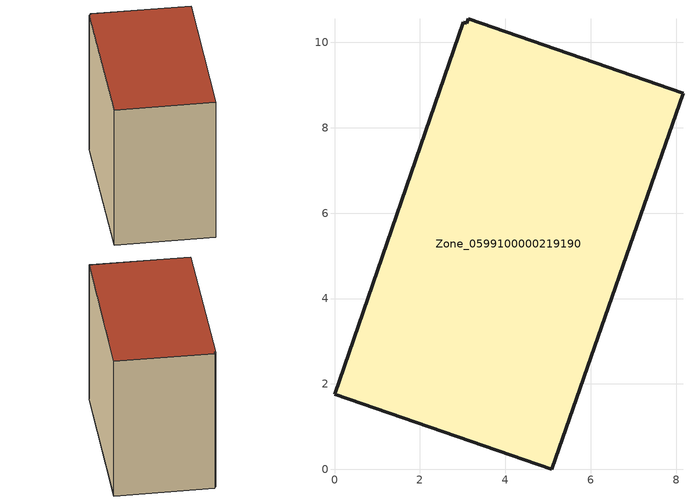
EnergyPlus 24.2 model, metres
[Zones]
Zone_0599100000219190
 floor ground (C_G): 3.13,10.55 8.16,8.8 5.09,0 0,1.76 3.01,10.47 3.09,10.44 z0
 wall outside (C_F): 5.09,0 8.16,8.8 3.13,10.55 3.09,10.44 3.01,10.47 0,1.76 5.09,0 z0:8.41
 roof outside (C_R): 8.16,8.8 3.13,10.55 3.09,10.44 3.01,10.47 0,1.76 5.09,0 z8.41
[BUILDING]
Pand.0599100000219190: North Axis=0; Terrain=City; Loads Convergence Tolerance Value=0.04; Temperature Convergence Tolerance Value=0.4; Solar Distribution=FullExterior; Maximum Number of Warmup Days=25; Minimum Number of Warmup Days=1
[Site:Location]
Rotterdam.The.Hague.AP_ZH_NLD Design_Conditions: Latitude=51.96; Longitude=4.45; Time Zone=1; Elevation=-4.5
[SITE:GROUNDTEMPERATURE:BUILDINGSURFACE]
18, 18, 18, 18, 18, 18, 18, 18, 18, 18, 18, 18
[MATERIAL] Thermal Absorptance=0.9; Solar Absorptance=0.7; Visible Absorptance=0.7
Name | Roughness | Thickness | Conductivity | Density | Specific Heat
G.TI.1992-2005 | MediumSmooth | 0.15 | 0.06 | 540 | 1210
F.TI.1992-2005 | Rough | 0.3 | 0.12 | 1920 | 840
R.TI.1992-2005 | MediumRough | 0.2 | 0.08 | 1500 | 1000
[CONSTRUCTION]
C_G: G.TI.1992-2005
C_F: F.TI.1992-2005
C_R: R.TI.1992-2005
[ZONE]
Zone_0599100000219190: Type=1; Multiplier=1; Ceiling Height=Autocalculate; Volume=Autocalculate; Floor Area=autocalculate; Part of Total Floor Area=Yes
[ZONEINFILTRATION:DESIGNFLOWRATE]
Infil_Zone_0599100000219190: Zone or ZoneList or Space or SpaceList=Zone_0599100000219190; Schedule=AlwaysOn; Design Flow Rate Calculation Method=Flow/Area; Flow Rate per Floor Area=0.0015; Constant Term Coefficient=1; Temperature Term Coefficient=0; Velocity Term Coefficient=0; Velocity Squared Term Coefficient=0
[HVACTEMPLATE:ZONE:IDEALLOADSAIRSYSTEM]
Zone_0599100000219190: Maximum Heating Supply Air Temperature=50; Minimum Cooling Supply Air Temperature=13; Maximum Heating Supply Air Humidity Ratio=0.0156; Minimum Cooling Supply Air Humidity Ratio=0.0077; Heating Limit=NoLimit; Cooling Limit=NoLimit; Dehumidification Control Type=ConstantSensibleHeatRatio; Cooling Sensible Heat Ratio=0.7; Dehumidification Setpoint=60; Humidification Control Type=None; Humidification Setpoint=30; Outdoor Air Method=None; Outdoor Air Flow Rate per Person=0.00944; Outdoor Air Flow Rate per Zone Floor Area=0; Outdoor Air Flow Rate per Zone=0; Demand Controlled Ventilation Type=None; Outdoor Air Economizer Type=NoEconomizer; Heat Recovery Type=None; Sensible Heat Recovery Effectiveness=0.7; Latent Heat Recovery Effectiveness=0.65
[ZONECONTROL:THERMOSTAT]
ThermostatControl_Zone_0599100000219190: Zone or ZoneList=Zone_0599100000219190; Control Type Schedule=DualSetpointControlType; Control 1=Thermostat_Zone_0599100000219190; Temperature Difference Between Cutout And Setpoint=0
[THERMOSTATSETPOINT:DUALSETPOINT]
Thermostat_Zone_0599100000219190: Heating Setpoint Temperature Schedule=HeatingSetpoint_Zone_0599100000219190; Cooling Setpoint Temperature Schedule=CoolingSetpoint_Zone_0599100000219190
[SCHEDULE:COMPACT]
HeatingSetpoint_Zone_0599100000219190: Through: 12/31, For: AllDays, Until: 24:00, 21
CoolingSetpoint_Zone_0599100000219190: Through: 12/31, For: AllDays, Until: 24:00, 24
DualSetpointControlType: Through: 12/31, For: AllDays, Until: 24:00, 4
AlwaysOn: Through: 12/31, For: AllDays, Until: 24:00, 1
